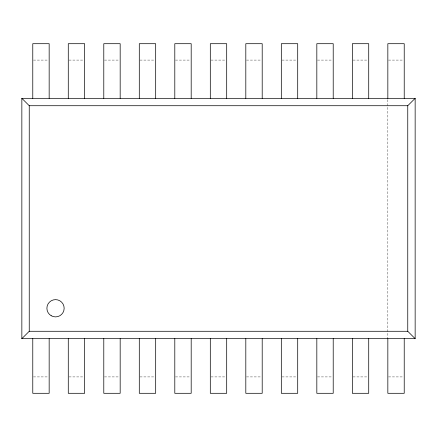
<?xml version="1.0" encoding="UTF-8"?>
<svg xmlns="http://www.w3.org/2000/svg" width="437" height="437" viewBox="0 0 437 437"><rect width="100%" height="100%" fill="white"/><g stroke="black" fill="none" stroke-linecap="round" stroke-linejoin="round"><path stroke-width="0.33" stroke-dasharray="2.19 1.64" d="M33.458 60.087L47.797 60.087M68.964 60.087L83.303 60.087M104.47 60.087L118.809 60.087M139.977 60.087L154.316 60.087M175.483 60.087L189.822 60.087M210.989 60.087L225.328 60.087M246.495 60.087L260.834 60.087M282.002 60.087L296.341 60.087M317.508 60.087L331.847 60.087M353.014 60.087L367.353 60.087M388.52 60.087L402.859 60.087M33.458 376.913L47.797 376.913M68.964 376.913L83.303 376.913M104.47 376.913L118.809 376.913M139.977 376.913L154.316 376.913M175.483 376.913L189.822 376.913M210.989 376.913L225.328 376.913M246.495 376.913L260.834 376.913M282.002 376.913L296.341 376.913M317.508 376.913L331.847 376.913M353.014 376.913L367.353 376.913M388.52 376.913L402.859 376.913M387.838 99.691L387.838 337.992"/><path stroke-width="0.66" d="M21.85 338.675L29.246 331.279L407.754 331.279L415.15 338.675L415.15 98.325L21.85 98.325L21.85 338.675L415.15 338.675M21.85 98.325L29.246 105.721L407.754 105.721L415.15 98.325M407.754 105.721L407.754 331.279M404.225 98.325L404.225 43.7L387.838 43.7L387.838 98.325M404.225 338.675L404.225 393.3L387.838 393.3L387.838 338.675M368.719 98.325L368.719 43.7L352.331 43.7L352.331 98.325M368.719 338.675L368.719 393.3L352.331 393.3L352.331 338.675M333.213 98.325L333.213 43.7L316.825 43.7L316.825 98.325M333.213 338.675L333.213 393.3L316.825 393.3L316.825 338.675M297.706 98.325L297.706 43.7L281.319 43.7L281.319 98.325M297.706 338.675L297.706 393.3L281.319 393.3L281.319 338.675M262.2 98.325L262.2 43.7L245.812 43.7L245.812 98.325M262.2 338.675L262.2 393.3L245.812 393.3L245.812 338.675M226.694 98.325L226.694 43.7L210.306 43.7L210.306 98.325M226.694 338.675L226.694 393.3L210.306 393.3L210.306 338.675M191.188 98.325L191.188 43.7L174.8 43.7L174.8 98.325M191.188 338.675L191.188 393.3L174.8 393.3L174.8 338.675M155.681 98.325L155.681 43.7L139.294 43.7L139.294 98.325M155.681 338.675L155.681 393.3L139.294 393.3L139.294 338.675M120.175 98.325L120.175 43.7L103.788 43.7L103.788 98.325M120.175 338.675L120.175 393.3L103.788 393.3L103.788 338.675M84.669 98.325L84.669 43.7L68.281 43.7L68.281 98.325M84.669 338.675L84.669 393.3L68.281 393.3L68.281 338.675M49.163 98.325L49.163 43.7L32.775 43.7L32.775 98.325M49.163 338.675L49.163 393.3L32.775 393.3L32.775 338.675M29.246 105.721L29.246 331.279M51.211 315.738A8.631 8.631 0 0 0 64.157 308.26A8.631 8.631 0 0 0 51.211 300.787A8.631 8.631 0 0 0 51.211 315.738"/></g></svg>
